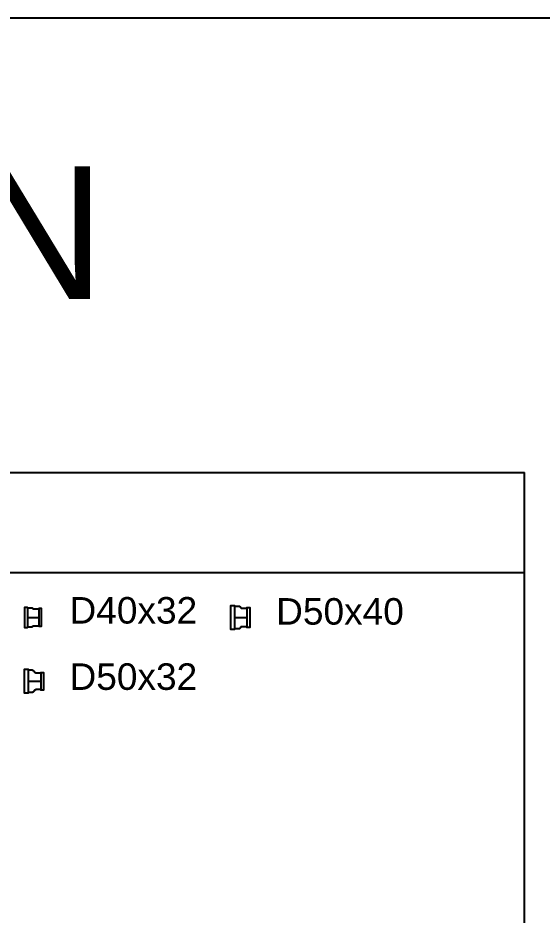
# Model space of a CAD drawing. Header units: millimetres. Extents: x 1218 to 72853, y -34712 to 16286.
# Drawn here: x 43428 to 45008, y 13580 to 16286 of the extents above; entities that cross this region are included whole.
import ezdxf
from ezdxf.enums import TextEntityAlignment as Align

# ---------------------------------------------------------------- set-up
doc = ezdxf.new("R2010")
doc.units = ezdxf.units.MM
doc.styles.get("Standard").update_dxf_attribs({"font": 'arial.ttf'})

# ---------------------------------------------------------------- blocks, each defined once
blk = doc.blocks.new('GIAM-DN50x40 PCCC')
for p, q in [((-9, 34.5), (-9, -34.5)), ((29, 28), (29, -28))]:
    blk.add_line(p, q)
at = {"color": 8}
blk.add_line((-9, 0), (29, 0), dxfattribs=at)
blk.add_lwpolyline([(8.9, -31.2), (8.9, -31.4), (8.9, -31.5), (8.8, -31.6), (8.8, -31.7), (8.7, -31.8), (8.6, -31.9), (8.6, -32), (8.5, -32.1), (8.5, -32.2), (8.4, -32.3), (8.3, -32.4), (8.2, -32.5), (8.2, -32.6), (8.1, -32.7), (8, -32.8), (7.9, -32.9), (7.9, -33), (7.8, -33.1), (7.7, -33.2), (7.6, -33.2), (7.5, -33.3), (7.4, -33.4), (7.3, -33.5), (7.2, -33.5), (7.1, -33.6), (7, -33.7), (6.9, -33.7), (6.8, -33.8), (6.7, -33.9), (6.6, -33.9), (6.5, -34), (6.4, -34), (6.3, -34.1), (6.2, -34.1), (6, -34.2), (5.9, -34.2), (5.8, -34.3), (5.7, -34.3), (5.6, -34.3), (5.5, -34.4), (5.3, -34.4), (5.2, -34.4), (5.1, -34.4), (5, -34.4), (4.9, -34.5), (4.7, -34.5), (4.6, -34.5), (4.5, -34.5), (4.3, -34.5), (-7, -34.5), (-7.1, -34.5), (-7.2, -34.5), (-7.2, -34.5), (-7.3, -34.5), (-7.3, -34.5), (-7.4, -34.5), (-7.5, -34.6), (-7.5, -34.6), (-7.6, -34.6), (-7.7, -34.6), (-7.7, -34.6), (-7.8, -34.7), (-7.8, -34.7), (-7.9, -34.7), (-7.9, -34.7), (-8, -34.8), (-8, -34.8), (-8.1, -34.8), (-8.1, -34.9), (-8.2, -34.9), (-8.2, -35), (-8.3, -35), (-8.3, -35), (-8.4, -35.1), (-8.4, -35.1), (-8.5, -35.2), (-8.5, -35.2), (-8.6, -35.3), (-8.6, -35.3), (-8.6, -35.4), (-8.7, -35.4), (-8.7, -35.5), (-8.7, -35.5), (-8.8, -35.6), (-8.8, -35.6), (-8.8, -35.7), (-8.8, -35.8), (-8.9, -35.8), (-8.9, -35.9), (-8.9, -35.9), (-8.9, -36), (-8.9, -36.1), (-8.9, -36.1), (-8.9, -36.2), (-9, -36.2), (-9, -36.3), (-9, -36.4), (-9, -36.4), (-9, -36.5), (-9, -36.5), (-20, -36.5), (-20, 36.5), (-9, 36.5), (-9, 36.5), (-9, 36.4), (-9, 36.3), (-9, 36.2), (-8.9, 36.2), (-8.9, 36.1), (-8.9, 36.1), (-8.9, 36), (-8.9, 35.9), (-8.9, 35.9), (-8.9, 35.8), (-8.8, 35.8), (-8.8, 35.7), (-8.8, 35.6), (-8.8, 35.6), (-8.7, 35.5), (-8.7, 35.5), (-8.7, 35.4), (-8.6, 35.4), (-8.6, 35.3), (-8.6, 35.3), (-8.5, 35.2), (-8.5, 35.2), (-8.4, 35.1), (-8.4, 35.1), (-8.3, 35), (-8.3, 35), (-8.2, 35), (-8.2, 34.9), (-8.1, 34.9), (-8.1, 34.8), (-8, 34.8), (-8, 34.8), (-7.9, 34.7), (-7.9, 34.7), (-7.8, 34.7), (-7.8, 34.7), (-7.7, 34.6), (-7.7, 34.6), (-7.6, 34.6), (-7.5, 34.6), (-7.5, 34.6), (-7.4, 34.5), (-7.3, 34.5), (-7.3, 34.5), (-7.2, 34.5), (-7.2, 34.5), (-7.1, 34.5), (-7, 34.5), (-7, 34.5), (4.3, 34.5), (4.4, 34.5), (4.5, 34.5), (4.6, 34.5), (4.7, 34.5), (4.9, 34.5), (5, 34.4), (5.1, 34.4), (5.2, 34.4), (5.3, 34.4), (5.5, 34.4), (5.6, 34.3), (5.7, 34.3), (5.8, 34.3), (5.9, 34.2), (6, 34.2), (6.2, 34.1), (6.3, 34.1), (6.4, 34), (6.5, 34), (6.6, 33.9), (6.7, 33.9), (6.8, 33.8), (6.9, 33.7), (7, 33.7), (7.1, 33.6), (7.2, 33.5), (7.3, 33.5), (7.4, 33.4), (7.5, 33.3), (7.6, 33.2), (7.7, 33.2), (7.8, 33.1), (7.9, 33), (7.9, 32.9), (8, 32.8), (8.1, 32.7), (8.2, 32.6), (8.2, 32.5), (8.3, 32.4), (8.4, 32.3), (8.5, 32.2), (8.5, 32.1), (8.6, 32), (8.6, 31.9), (8.7, 31.8), (8.8, 31.7), (8.8, 31.6), (8.9, 31.5), (8.9, 31.2), (9, 31), (9.1, 30.9), (9.1, 30.8), (9.2, 30.7), (9.3, 30.6), (9.3, 30.5), (9.4, 30.4), (9.4, 30.3), (9.5, 30.2), (9.6, 30.1), (9.6, 30), (9.7, 29.9), (9.8, 29.8), (9.9, 29.7), (10, 29.6), (10, 29.5), (10.1, 29.4), (10.2, 29.3), (10.3, 29.3), (10.4, 29.2), (10.5, 29.1), (10.6, 29), (10.7, 29), (10.8, 28.9), (10.9, 28.8), (11, 28.8), (11.1, 28.7), (11.2, 28.6), (11.3, 28.6), (11.4, 28.5), (11.5, 28.5), (11.6, 28.4), (11.7, 28.4), (11.9, 28.3), (12, 28.3), (12.1, 28.2), (12.2, 28.2), (12.3, 28.2), (12.4, 28.1), (12.5, 28.1), (12.7, 28.1), (12.8, 28.1), (12.9, 28.1), (13, 28), (13.1, 28), (13.3, 28), (13.4, 28), (13.5, 28), (13.6, 28), (27, 28), (27.2, 28), (27.2, 28), (27.3, 28), (27.3, 28), (27.4, 28), (27.5, 28), (27.5, 28.1), (27.6, 28.1), (27.6, 28.1), (27.7, 28.1), (27.8, 28.1), (27.8, 28.2), (27.9, 28.2), (27.9, 28.2), (28, 28.2), (28, 28.3), (28.1, 28.3), (28.2, 28.3), (28.2, 28.4), (28.3, 28.4), (28.3, 28.5), (28.3, 28.5), (28.4, 28.5), (28.4, 28.6), (28.5, 28.6), (28.5, 28.7), (28.6, 28.7), (28.6, 28.8), (28.6, 28.8), (28.7, 28.9), (28.7, 28.9), (28.7, 29), (28.8, 29), (28.8, 29.1), (28.8, 29.1), (28.9, 29.2), (28.9, 29.3), (28.9, 29.3), (28.9, 29.4), (28.9, 29.4), (29, 29.5), (29, 29.6), (29, 29.6), (29, 29.7), (29, 29.7), (29, 29.8), (29, 29.9), (29, 29.9), (29, 30), (29, 30), (38, 30), (38, -30), (29, -30), (29, -30), (29, -29.9), (29, -29.8), (29, -29.7), (29, -29.7), (29, -29.6), (29, -29.6), (29, -29.5), (28.9, -29.4), (28.9, -29.4), (28.9, -29.3), (28.9, -29.3), (28.9, -29.2), (28.8, -29.1), (28.8, -29.1), (28.8, -29), (28.7, -29), (28.7, -28.9), (28.7, -28.9), (28.6, -28.8), (28.6, -28.8), (28.6, -28.7), (28.5, -28.7), (28.5, -28.6), (28.4, -28.6), (28.4, -28.5), (28.3, -28.5), (28.3, -28.5), (28.3, -28.4), (28.2, -28.4), (28.2, -28.3), (28.1, -28.3), (28, -28.3), (28, -28.2), (27.9, -28.2), (27.9, -28.2), (27.8, -28.2), (27.8, -28.1), (27.7, -28.1), (27.6, -28.1), (27.6, -28.1), (27.5, -28.1), (27.5, -28), (27.4, -28), (27.3, -28), (27.3, -28), (27.2, -28), (27.2, -28), (27.1, -28), (27, -28), (13.6, -28), (13.4, -28), (13.3, -28), (13.1, -28), (13, -28), (12.9, -28.1), (12.8, -28.1), (12.7, -28.1), (12.5, -28.1), (12.4, -28.1), (12.3, -28.2), (12.2, -28.2), (12.1, -28.2), (12, -28.3), (11.9, -28.3), (11.7, -28.4), (11.6, -28.4), (11.5, -28.5), (11.4, -28.5), (11.3, -28.6), (11.2, -28.6), (11.1, -28.7), (11, -28.8), (10.9, -28.8), (10.8, -28.9), (10.7, -29), (10.6, -29), (10.5, -29.1), (10.4, -29.2), (10.3, -29.3), (10.2, -29.3), (10.1, -29.4), (10, -29.5), (10, -29.6), (9.9, -29.7), (9.8, -29.8), (9.7, -29.9), (9.6, -30), (9.6, -30.1), (9.5, -30.2), (9.4, -30.3), (9.4, -30.4), (9.3, -30.5), (9.3, -30.6), (9.2, -30.7), (9.1, -30.8), (9.1, -30.9), (9, -31), (9, -31.1)], close=True)
at = {"flags": 1}
for p in [(-20, 0), (38, 0)]:
    blk.add_attdef('AMC', p, '', height=0.5, dxfattribs=at)
blk = doc.blocks.new('GIAM-DN40x32 PCCC')
for p, q in [((-9, 28), (-9, -28)), ((26, 25), (26, -25))]:
    blk.add_line(p, q)
at = {"color": 8}
blk.add_line((-9, 0), (26, 0), dxfattribs=at)
blk.add_lwpolyline([(7.8, -26.5), (7.9, -26.4), (8, -26.4), (8, -26.3), (8.1, -26.3), (8.1, -26.2), (8.2, -26.2), (8.3, -26.1), (8.3, -26.1), (8.4, -26), (8.4, -26), (8.5, -25.9), (8.6, -25.9), (8.6, -25.8), (8.7, -25.8), (8.8, -25.8), (8.8, -25.7), (8.9, -25.7), (9, -25.6), (9, -25.6), (9.1, -25.6), (9.2, -25.5), (9.3, -25.5), (9.3, -25.5), (9.4, -25.4), (9.5, -25.4), (9.6, -25.4), (9.6, -25.3), (9.7, -25.3), (9.8, -25.3), (9.8, -25.3), (9.9, -25.2), (10, -25.2), (10.1, -25.2), (10.2, -25.2), (10.2, -25.1), (10.3, -25.1), (10.4, -25.1), (10.5, -25.1), (10.5, -25.1), (10.6, -25.1), (10.7, -25.1), (10.8, -25), (10.9, -25), (10.9, -25), (11, -25), (11.1, -25), (11.2, -25), (11.3, -25), (11.4, -25), (24.5, -25), (24.6, -25), (24.6, -25), (24.7, -25), (24.7, -25), (24.8, -25), (24.8, -25), (24.9, -25), (24.9, -25), (24.9, -25.1), (25, -25.1), (25, -25.1), (25.1, -25.1), (25.1, -25.1), (25.2, -25.1), (25.2, -25.2), (25.2, -25.2), (25.3, -25.2), (25.3, -25.2), (25.4, -25.3), (25.4, -25.3), (25.4, -25.3), (25.5, -25.3), (25.5, -25.4), (25.6, -25.4), (25.6, -25.4), (25.6, -25.5), (25.7, -25.5), (25.7, -25.5), (25.7, -25.6), (25.7, -25.6), (25.8, -25.7), (25.8, -25.7), (25.8, -25.7), (25.8, -25.8), (25.9, -25.8), (25.9, -25.9), (25.9, -25.9), (25.9, -25.9), (25.9, -26), (26, -26), (26, -26.1), (26, -26.1), (26, -26.2), (26, -26.2), (26, -26.3), (26, -26.3), (26, -26.4), (26, -26.4), (26, -26.5), (34, -26.5), (34, 26.5), (26, 26.5), (26, 26.5), (26, 26.5), (26, 26.4), (26, 26.4), (26, 26.3), (26, 26.3), (26, 26.2), (26, 26.2), (26, 26.1), (26, 26.1), (26, 26), (25.9, 26), (25.9, 25.9), (25.9, 25.9), (25.9, 25.9), (25.9, 25.8), (25.8, 25.8), (25.8, 25.7), (25.8, 25.7), (25.8, 25.7), (25.7, 25.6), (25.7, 25.6), (25.7, 25.5), (25.7, 25.5), (25.6, 25.5), (25.6, 25.4), (25.6, 25.4), (25.5, 25.4), (25.5, 25.3), (25.4, 25.3), (25.4, 25.3), (25.4, 25.3), (25.3, 25.2), (25.3, 25.2), (25.2, 25.2), (25.2, 25.2), (25.2, 25.1), (25.1, 25.1), (25.1, 25.1), (25, 25.1), (25, 25.1), (24.9, 25.1), (24.9, 25), (24.9, 25), (24.8, 25), (24.8, 25), (24.7, 25), (24.7, 25), (24.6, 25), (24.5, 25), (11.4, 25), (11.3, 25), (11.3, 25), (11.2, 25), (11.1, 25), (11, 25), (10.9, 25), (10.9, 25), (10.8, 25), (10.7, 25.1), (10.6, 25.1), (10.5, 25.1), (10.5, 25.1), (10.4, 25.1), (10.3, 25.1), (10.2, 25.1), (10.2, 25.2), (10.1, 25.2), (10, 25.2), (9.9, 25.2), (9.8, 25.3), (9.8, 25.3), (9.7, 25.3), (9.6, 25.3), (9.6, 25.4), (9.5, 25.4), (9.4, 25.4), (9.3, 25.5), (9.3, 25.5), (9.2, 25.5), (9.1, 25.6), (9, 25.6), (9, 25.6), (8.9, 25.7), (8.8, 25.7), (8.8, 25.8), (8.7, 25.8), (8.6, 25.8), (8.6, 25.9), (8.5, 25.9), (8.4, 26), (8.4, 26), (8.3, 26.1), (8.3, 26.1), (8.2, 26.2), (8.1, 26.2), (8.1, 26.3), (8, 26.3), (8, 26.4), (7.8, 26.5), (7.7, 26.6), (7.7, 26.7), (7.6, 26.7), (7.6, 26.8), (7.5, 26.8), (7.4, 26.9), (7.4, 26.9), (7.3, 27), (7.2, 27), (7.2, 27.1), (7.1, 27.1), (7, 27.2), (7, 27.2), (6.9, 27.2), (6.8, 27.3), (6.8, 27.3), (6.7, 27.4), (6.6, 27.4), (6.6, 27.4), (6.5, 27.5), (6.4, 27.5), (6.4, 27.5), (6.3, 27.6), (6.2, 27.6), (6.1, 27.6), (6.1, 27.7), (6, 27.7), (5.9, 27.7), (5.8, 27.7), (5.8, 27.8), (5.7, 27.8), (5.6, 27.8), (5.5, 27.8), (5.5, 27.9), (5.4, 27.9), (5.3, 27.9), (5.2, 27.9), (5.1, 27.9), (5.1, 27.9), (5, 27.9), (4.9, 28), (4.8, 28), (4.7, 28), (4.7, 28), (4.6, 28), (4.5, 28), (4.4, 28), (4.4, 28), (4.3, 28), (-7, 28), (-7, 28), (-7.1, 28), (-7.2, 28), (-7.2, 28), (-7.3, 28), (-7.3, 28), (-7.4, 28), (-7.5, 28.1), (-7.5, 28.1), (-7.6, 28.1), (-7.7, 28.1), (-7.7, 28.1), (-7.8, 28.2), (-7.8, 28.2), (-7.9, 28.2), (-7.9, 28.2), (-8, 28.3), (-8, 28.3), (-8.1, 28.3), (-8.2, 28.4), (-8.2, 28.4), (-8.2, 28.5), (-8.3, 28.5), (-8.3, 28.5), (-8.4, 28.6), (-8.4, 28.6), (-8.5, 28.7), (-8.5, 28.7), (-8.6, 28.8), (-8.6, 28.8), (-8.6, 28.9), (-8.7, 28.9), (-8.7, 29), (-8.7, 29), (-8.8, 29.1), (-8.8, 29.1), (-8.8, 29.2), (-8.8, 29.3), (-8.9, 29.3), (-8.9, 29.4), (-8.9, 29.4), (-8.9, 29.5), (-8.9, 29.6), (-8.9, 29.6), (-9, 29.7), (-9, 29.7), (-9, 29.8), (-9, 29.9), (-9, 30), (-18, 30), (-18, -30), (-9, -30), (-9, -30), (-9, -29.9), (-9, -29.9), (-9, -29.8), (-9, -29.7), (-9, -29.7), (-8.9, -29.6), (-8.9, -29.6), (-8.9, -29.5), (-8.9, -29.4), (-8.9, -29.4), (-8.9, -29.3), (-8.8, -29.3), (-8.8, -29.2), (-8.8, -29.1), (-8.8, -29.1), (-8.7, -29), (-8.7, -29), (-8.7, -28.9), (-8.6, -28.9), (-8.6, -28.8), (-8.6, -28.8), (-8.5, -28.7), (-8.5, -28.7), (-8.4, -28.6), (-8.4, -28.6), (-8.3, -28.5), (-8.3, -28.5), (-8.2, -28.5), (-8.2, -28.4), (-8.2, -28.4), (-8.1, -28.3), (-8, -28.3), (-8, -28.3), (-7.9, -28.2), (-7.9, -28.2), (-7.8, -28.2), (-7.8, -28.2), (-7.7, -28.1), (-7.7, -28.1), (-7.6, -28.1), (-7.5, -28.1), (-7.5, -28.1), (-7.4, -28), (-7.3, -28), (-7.3, -28), (-7.2, -28), (-7.2, -28), (-7.1, -28), (-7, -28), (4.3, -28), (4.4, -28), (4.5, -28), (4.6, -28), (4.7, -28), (4.7, -28), (4.8, -28), (4.9, -28), (5, -27.9), (5.1, -27.9), (5.1, -27.9), (5.2, -27.9), (5.3, -27.9), (5.4, -27.9), (5.5, -27.9), (5.5, -27.8), (5.6, -27.8), (5.7, -27.8), (5.8, -27.8), (5.8, -27.7), (5.9, -27.7), (6, -27.7), (6.1, -27.7), (6.1, -27.6), (6.2, -27.6), (6.3, -27.6), (6.4, -27.5), (6.4, -27.5), (6.5, -27.5), (6.6, -27.4), (6.6, -27.4), (6.7, -27.4), (6.8, -27.3), (6.8, -27.3), (6.9, -27.2), (7, -27.2), (7, -27.2), (7.1, -27.1), (7.2, -27.1), (7.2, -27), (7.3, -27), (7.4, -26.9), (7.4, -26.9), (7.5, -26.8), (7.6, -26.8), (7.6, -26.7), (7.7, -26.7), (7.7, -26.6), (7.8, -26.6)], close=True)
at = {"flags": 1}
for p in [(-18, 0), (34, 0)]:
    blk.add_attdef('AMC', p, '', height=0.5, dxfattribs=at)
blk = doc.blocks.new('GIAM-DN50x32 PCCC')
for p, q in [((-8.4, 34.5), (-8.4, -34.5)), ((30.6, 25), (30.6, -25))]:
    blk.add_line(p, q)
at = {"color": 8}
blk.add_line((-8.4, 0), (30.6, 0), dxfattribs=at)
blk.add_lwpolyline([(9.6, 29.7), (9.8, 29.4), (9.9, 29.2), (10, 29.1), (10.2, 28.9), (10.3, 28.8), (10.4, 28.6), (10.5, 28.4), (10.7, 28.3), (10.8, 28.1), (11, 28), (11.1, 27.8), (11.2, 27.7), (11.4, 27.6), (11.5, 27.4), (11.7, 27.3), (11.9, 27.2), (12, 27), (12.2, 26.9), (12.3, 26.8), (12.5, 26.7), (12.7, 26.6), (12.9, 26.5), (13, 26.4), (13.2, 26.3), (13.4, 26.2), (13.6, 26.1), (13.8, 26), (13.9, 25.9), (14.1, 25.8), (14.3, 25.7), (14.5, 25.7), (14.7, 25.6), (14.9, 25.5), (15.1, 25.5), (15.3, 25.4), (15.5, 25.3), (15.7, 25.3), (15.9, 25.2), (16.1, 25.2), (16.3, 25.2), (16.5, 25.1), (16.7, 25.1), (16.9, 25.1), (17.1, 25.1), (17.3, 25), (17.5, 25), (17.7, 25), (17.9, 25), (18.1, 25), (29.1, 25), (29.2, 25), (29.2, 25), (29.3, 25), (29.3, 25), (29.4, 25), (29.4, 25), (29.5, 25), (29.5, 25.1), (29.5, 25.1), (29.6, 25.1), (29.6, 25.1), (29.7, 25.1), (29.7, 25.1), (29.8, 25.2), (29.8, 25.2), (29.8, 25.2), (29.9, 25.2), (29.9, 25.3), (30, 25.3), (30, 25.3), (30, 25.3), (30.1, 25.4), (30.1, 25.4), (30.1, 25.4), (30.2, 25.5), (30.2, 25.5), (30.2, 25.5), (30.3, 25.6), (30.3, 25.6), (30.3, 25.7), (30.3, 25.7), (30.4, 25.7), (30.4, 25.8), (30.4, 25.8), (30.4, 25.9), (30.5, 25.9), (30.5, 25.9), (30.5, 26), (30.5, 26), (30.5, 26.1), (30.5, 26.1), (30.5, 26.2), (30.6, 26.2), (30.6, 26.3), (30.6, 26.3), (30.6, 26.4), (30.6, 26.4), (30.6, 26.5), (30.6, 26.5), (38.6, 26.5), (38.6, -26.5), (30.6, -26.5), (30.6, -26.4), (30.6, -26.4), (30.6, -26.3), (30.6, -26.3), (30.6, -26.2), (30.5, -26.2), (30.5, -26.1), (30.5, -26.1), (30.5, -26), (30.5, -26), (30.5, -25.9), (30.5, -25.9), (30.4, -25.9), (30.4, -25.8), (30.4, -25.8), (30.4, -25.7), (30.3, -25.7), (30.3, -25.7), (30.3, -25.6), (30.3, -25.6), (30.2, -25.5), (30.2, -25.5), (30.2, -25.5), (30.1, -25.4), (30.1, -25.4), (30.1, -25.4), (30, -25.3), (30, -25.3), (30, -25.3), (29.9, -25.3), (29.9, -25.2), (29.8, -25.2), (29.8, -25.2), (29.8, -25.2), (29.7, -25.1), (29.7, -25.1), (29.6, -25.1), (29.6, -25.1), (29.5, -25.1), (29.5, -25.1), (29.5, -25), (29.4, -25), (29.4, -25), (29.3, -25), (29.3, -25), (29.2, -25), (29.2, -25), (29.1, -25), (29.1, -25), (18.1, -25), (17.7, -25), (17.5, -25), (17.3, -25), (17.1, -25.1), (16.9, -25.1), (16.7, -25.1), (16.5, -25.1), (16.3, -25.2), (16.1, -25.2), (15.9, -25.2), (15.7, -25.3), (15.5, -25.3), (15.3, -25.4), (15.1, -25.5), (14.9, -25.5), (14.7, -25.6), (14.5, -25.7), (14.3, -25.7), (14.1, -25.8), (13.9, -25.9), (13.8, -26), (13.6, -26.1), (13.4, -26.2), (13.2, -26.3), (13, -26.4), (12.9, -26.5), (12.7, -26.6), (12.5, -26.7), (12.3, -26.8), (12.2, -26.9), (12, -27), (11.9, -27.2), (11.7, -27.3), (11.5, -27.4), (11.4, -27.6), (11.2, -27.7), (11.1, -27.8), (11, -28), (10.8, -28.1), (10.7, -28.3), (10.5, -28.4), (10.4, -28.6), (10.3, -28.8), (10.2, -28.9), (10, -29.1), (9.9, -29.2), (9.8, -29.4), (9.7, -29.6), (9.6, -29.7), (9.5, -29.9), (9.4, -30.1), (9.2, -30.3), (9.1, -30.4), (9, -30.6), (8.9, -30.7), (8.7, -30.9), (8.6, -31.1), (8.5, -31.2), (8.3, -31.4), (8.2, -31.5), (8.1, -31.7), (7.9, -31.8), (7.8, -31.9), (7.6, -32.1), (7.4, -32.2), (7.3, -32.3), (7.1, -32.5), (7, -32.6), (6.8, -32.7), (6.6, -32.8), (6.5, -32.9), (6.3, -33), (6.1, -33.1), (5.9, -33.2), (5.8, -33.3), (5.6, -33.4), (5.4, -33.5), (5.2, -33.6), (5, -33.7), (4.8, -33.8), (4.6, -33.8), (4.5, -33.9), (4.3, -34), (4.1, -34), (3.9, -34.1), (3.7, -34.2), (3.5, -34.2), (3.3, -34.3), (3.1, -34.3), (2.9, -34.3), (2.7, -34.4), (2.5, -34.4), (2.3, -34.4), (2.1, -34.4), (1.9, -34.5), (1.7, -34.5), (1.5, -34.5), (1.1, -34.5), (-6.4, -34.5), (-6.5, -34.5), (-6.6, -34.5), (-6.7, -34.5), (-6.7, -34.5), (-6.8, -34.5), (-6.9, -34.5), (-6.9, -34.6), (-7, -34.6), (-7, -34.6), (-7.1, -34.6), (-7.2, -34.6), (-7.2, -34.7), (-7.3, -34.7), (-7.3, -34.7), (-7.4, -34.7), (-7.4, -34.8), (-7.5, -34.8), (-7.5, -34.8), (-7.6, -34.9), (-7.6, -34.9), (-7.7, -35), (-7.7, -35), (-7.8, -35), (-7.8, -35.1), (-7.9, -35.1), (-7.9, -35.2), (-8, -35.2), (-8, -35.3), (-8, -35.3), (-8.1, -35.4), (-8.1, -35.4), (-8.1, -35.5), (-8.2, -35.5), (-8.2, -35.6), (-8.2, -35.6), (-8.3, -35.7), (-8.3, -35.8), (-8.3, -35.8), (-8.3, -35.9), (-8.3, -35.9), (-8.4, -36), (-8.4, -36.1), (-8.4, -36.1), (-8.4, -36.2), (-8.4, -36.2), (-8.4, -36.3), (-8.4, -36.4), (-8.4, -36.4), (-8.4, -36.5), (-8.4, -36.5), (-19.4, -36.5), (-19.4, 36.5), (-8.4, 36.5), (-8.4, 36.5), (-8.4, 36.4), (-8.4, 36.3), (-8.4, 36.2), (-8.4, 36.2), (-8.4, 36.1), (-8.4, 36.1), (-8.4, 36), (-8.3, 35.9), (-8.3, 35.9), (-8.3, 35.8), (-8.3, 35.8), (-8.3, 35.7), (-8.2, 35.6), (-8.2, 35.6), (-8.2, 35.5), (-8.1, 35.5), (-8.1, 35.4), (-8.1, 35.4), (-8, 35.3), (-8, 35.3), (-8, 35.2), (-7.9, 35.2), (-7.9, 35.1), (-7.8, 35.1), (-7.8, 35), (-7.7, 35), (-7.7, 35), (-7.6, 34.9), (-7.6, 34.9), (-7.5, 34.8), (-7.5, 34.8), (-7.4, 34.8), (-7.4, 34.7), (-7.3, 34.7), (-7.3, 34.7), (-7.2, 34.7), (-7.2, 34.6), (-7.1, 34.6), (-7, 34.6), (-7, 34.6), (-6.9, 34.6), (-6.9, 34.5), (-6.8, 34.5), (-6.7, 34.5), (-6.7, 34.5), (-6.6, 34.5), (-6.5, 34.5), (-6.5, 34.5), (-6.4, 34.5), (1.1, 34.5), (1.3, 34.5), (1.5, 34.5), (1.7, 34.5), (1.9, 34.5), (2.1, 34.4), (2.3, 34.4), (2.5, 34.4), (2.7, 34.4), (2.9, 34.3), (3.1, 34.3), (3.3, 34.3), (3.5, 34.2), (3.7, 34.2), (3.9, 34.1), (4.1, 34), (4.3, 34), (4.5, 33.9), (4.6, 33.8), (4.8, 33.8), (5, 33.7), (5.2, 33.6), (5.4, 33.5), (5.6, 33.4), (5.8, 33.3), (5.9, 33.2), (6.1, 33.1), (6.3, 33), (6.5, 32.9), (6.6, 32.8), (6.8, 32.7), (7, 32.6), (7.1, 32.5), (7.3, 32.3), (7.4, 32.2), (7.6, 32.1), (7.8, 31.9), (7.9, 31.8), (8.1, 31.7), (8.2, 31.5), (8.3, 31.4), (8.5, 31.2), (8.6, 31.1), (8.7, 30.9), (8.9, 30.7), (9, 30.6), (9.1, 30.4), (9.2, 30.3), (9.4, 30.1)], close=True)
at = {"flags": 1}
for p in [(-19.4, 0), (38.6, 0)]:
    blk.add_attdef('AMC', p, '', height=0.5, dxfattribs=at)

msp = doc.modelspace()

# ---------------------------------------------------------------- linework, layer by layer
for p, q in [((38761.2, 14914.2), (44955.1, 14914.2)), ((44955.1, 9231.3), (44955.1, 14914.2)), ((38761.2, 14612.8), (44955.1, 14612.8))]:
    msp.add_line(p, q)
msp.add_lwpolyline([(36949.1, 16285.6), (72853.1, 16285.6), (72853.1, -2725.9), (36949.1, -2725.9)], close=True)

# ---------------------------------------------------------------- block references
for name, p in [('GIAM-DN40x32 PCCC', (43465.5, 14477.3)), ('GIAM-DN50x40 PCCC', (44089.6, 14477.3)), ('GIAM-DN50x32 PCCC', (43466.9, 14284.9))]:
    msp.add_blockref(name, p)

# ---------------------------------------------------------------- texts
at = {"color": 1}
msp.add_text('PHỤ KIỆN REN', height=400, dxfattribs=at).set_placement((41704.3, 15637.5), align=Align.MIDDLE_CENTER)
at = {"color": 2, "ltscale": 500}
for s, p in [('D40x32', (43583.5, 14458.8)), ('D50x40', (44206.6, 14455.6)), ('D50x32', (43583.5, 14258.8))]:
    msp.add_text(s, height=80, rotation=360, dxfattribs=at).set_placement(p)

doc.saveas('drawing.dxf')
